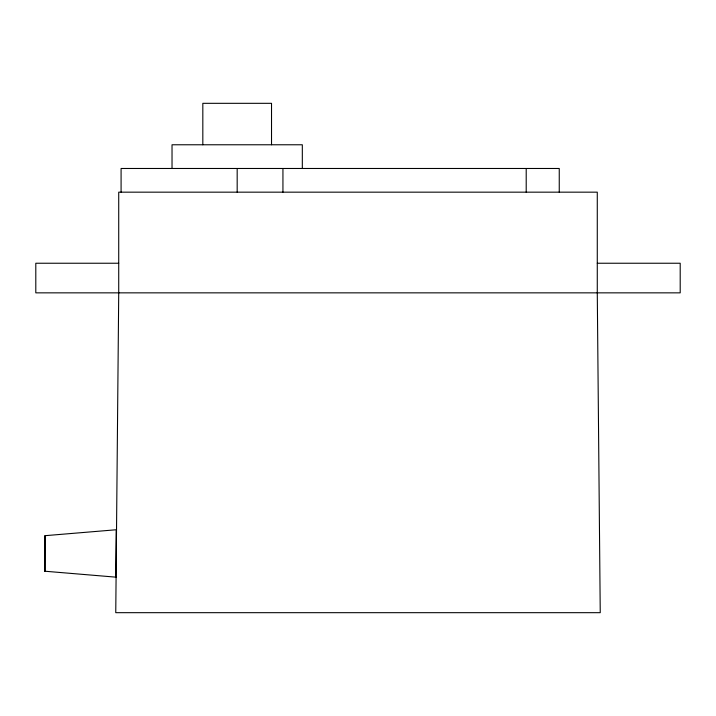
<?xml version="1.0" encoding="UTF-8"?>
<svg xmlns="http://www.w3.org/2000/svg" width="716" height="716" viewBox="0 0 716 716"><rect width="100%" height="100%" fill="white"/><g stroke="black" fill="none" stroke-linecap="round" stroke-linejoin="round"><path stroke-width="1.07" d="M44.983 535.684L44.938 571.225L44.983 535.684L116.198 529.759L115.759 577.141L116.466 577.141M118.722 263.237L35.8 263.237L35.8 292.853L680.2 292.853L680.2 263.237L597.278 263.237M44.822 571.216L115.759 577.141M559.25 192.165L559.25 168.475L121.085 168.475L121.085 192.165M526.206 168.475L526.206 192.165M302.322 168.475L302.322 144.775L172.028 144.775L172.028 168.475M282.936 168.475L282.936 192.165M271.525 144.775L271.525 103.319L202.825 103.319L202.825 144.775M237.175 168.475L237.175 192.165M118.722 292.853L115.759 612.681L600.241 612.681L597.278 292.853L597.278 192.165L118.722 192.165L118.722 292.853"/></g></svg>
